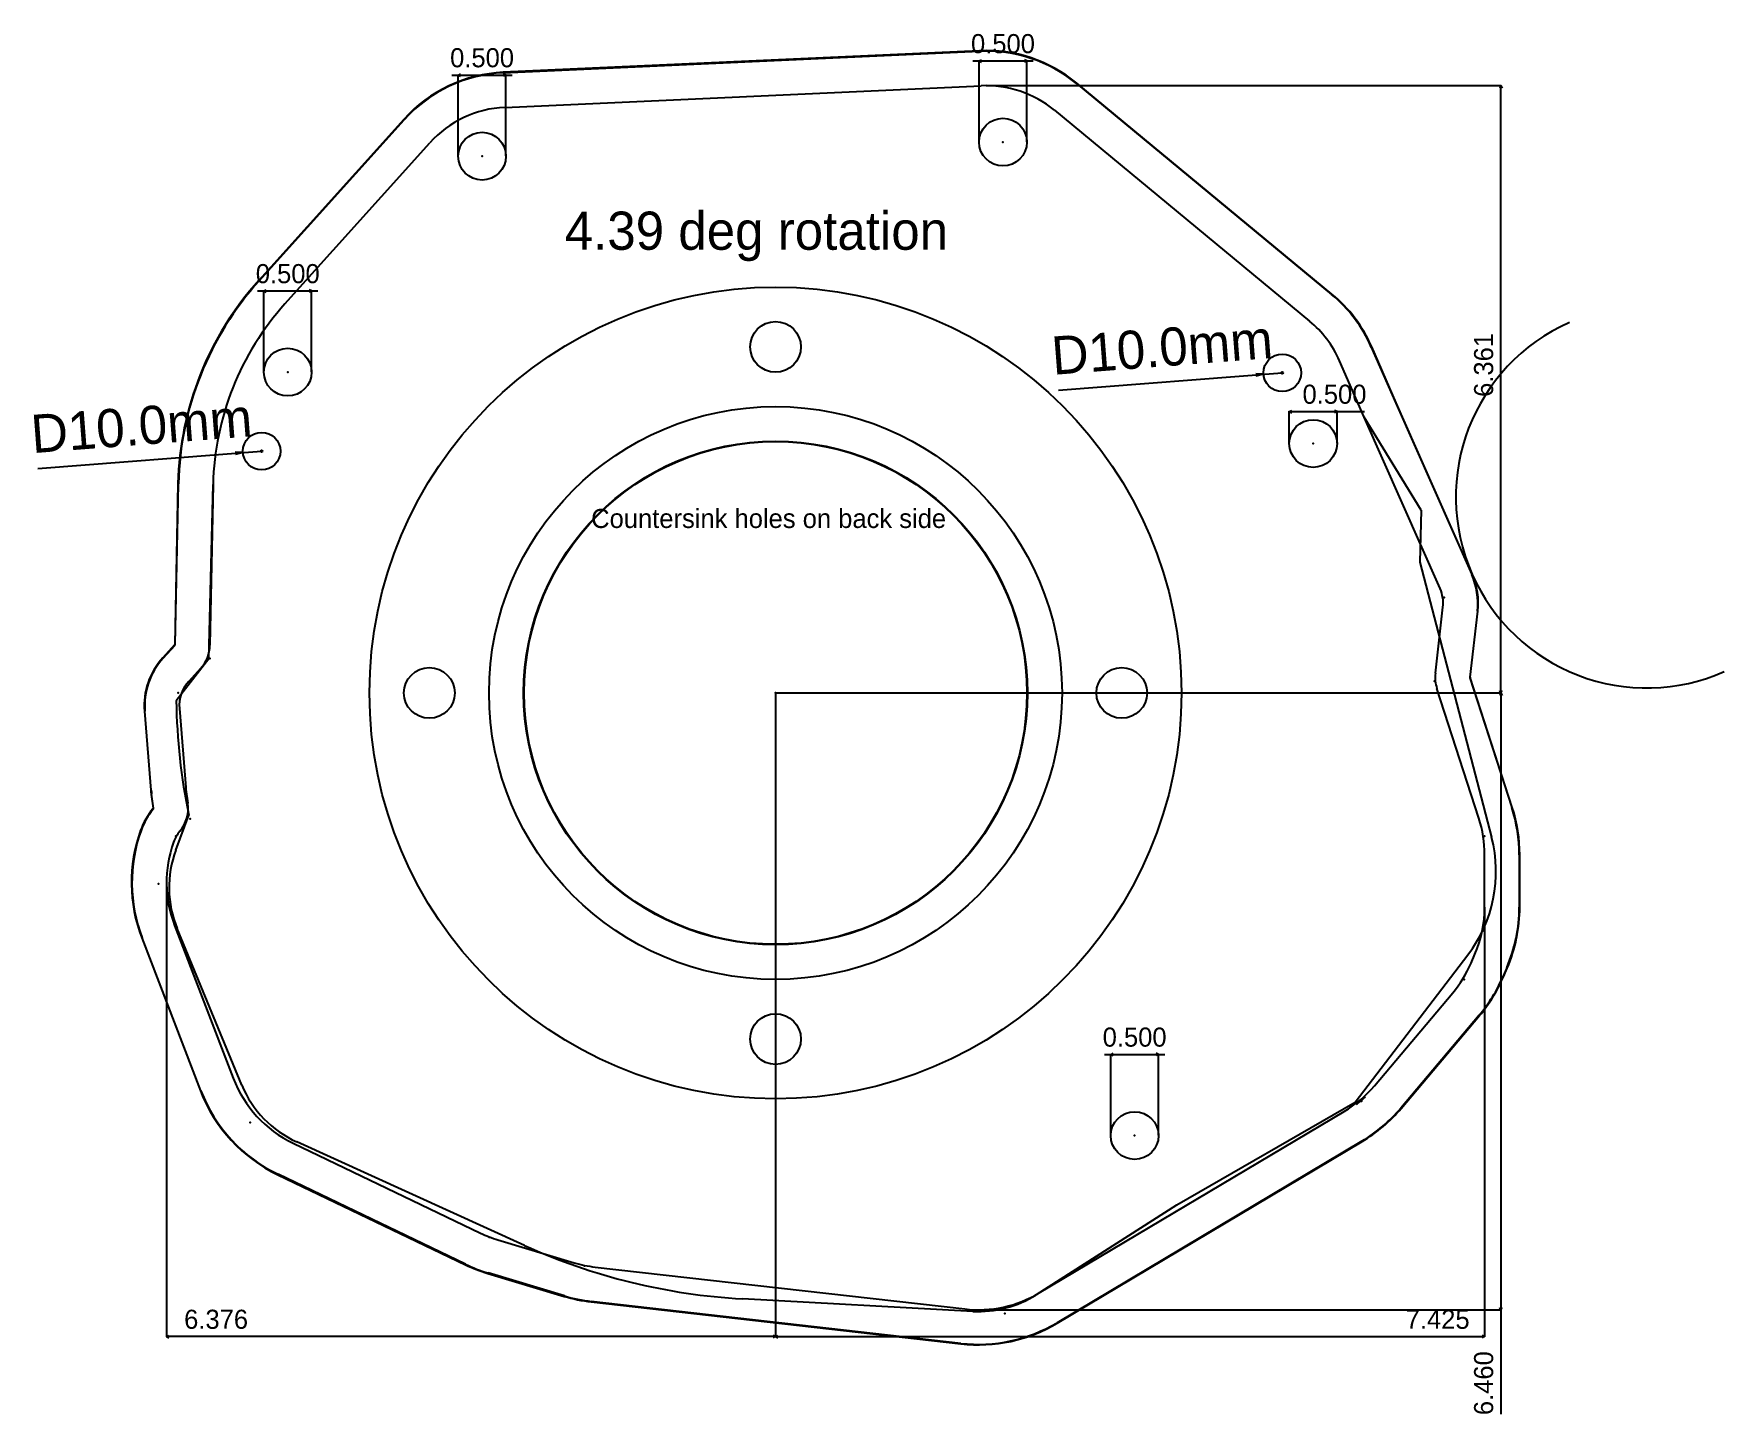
# Model space of a CAD drawing. Extents: x -7.8 to 9.9, y -7.6 to 6.9.
import ezdxf
from ezdxf.enums import TextEntityAlignment as Align

# ---------------------------------------------------------------- set-up
doc = ezdxf.new("R2010")
doc.units = 0

msp = doc.modelspace()

# ---------------------------------------------------------------- linework, layer by layer
at = {"layer": 'CAM', "color": 6, "linetype": 'CONTINUOUS'}
for p, q in [((2.135393, 6.72724), (-2.850835, 6.500682)), ((-2.850608, 6.495687), (2.13562, 6.722245)), ((3.150771, 6.382859), (5.822584, 4.174643)), ((5.825769, 4.178497), (3.153956, 6.386713)), ((-3.892564, 6.008031), (-5.410191, 4.321416)), ((-5.406474, 4.318072), (-3.888847, 6.004687)), ((6.238031, 3.623603), (6.494654, 3.036241)), ((6.499231, 3.038254), (6.242612, 3.625605)), ((6.494654, 3.036241), (7.290181, 1.239973)), ((7.294753, 1.241998), (6.499231, 3.038254)), ((-6.256777, 2.191699), (-6.289662, 0.50882)), ((-6.284663, 0.508722), (-6.251778, 2.191601)), ((7.348584, 0.857588), (7.269371, 0.164475)), ((7.274339, 0.163908), (7.353552, 0.85702)), ((-6.291632, 0.503898), (-6.415502, 0.368767)), ((-6.411816, 0.365389), (-6.287946, 0.50052)), ((7.269896, 0.159213), (7.709408, -1.201181)), ((7.714165, -1.199643), (7.274654, 0.16075)), ((-6.608301, -0.192169), (-6.542225, -1.018111)), ((-6.537241, -1.017713), (-6.603317, -0.19177)), ((-6.512115, -1.205882), (-6.532404, -1.061601)), ((-6.537355, -1.062297), (-6.517066, -1.206578)), ((-6.518731, -1.212424), (-6.519976, -1.213918)), ((-6.516135, -1.217119), (-6.51489, -1.215625)), ((-6.648181, -1.437756), (-6.648291, -1.438063)), ((-6.643587, -1.439757), (-6.643476, -1.439449)), ((7.7875, -1.696912), (7.7875, -2.242642)), ((7.7925, -2.242642), (7.7925, -1.696912)), ((-6.636404, -2.565781), (-6.021179, -4.16793)), ((-6.016511, -4.166137), (-6.631736, -2.563989)), ((7.656354, -2.879624), (7.616232, -2.972932)), ((7.620825, -2.974907), (7.660947, -2.881599)), ((7.36767, -3.375363), (6.547565, -4.348046)), ((6.551387, -4.351269), (7.371493, -3.378586)), ((6.140029, -4.693951), (2.947616, -6.595724)), ((2.950175, -6.600019), (6.142588, -4.698247)), ((-5.211124, -5.046304), (-3.247142, -5.989015)), ((-3.244978, -5.984508), (-5.20896, -5.041797)), ((-3.011984, -6.080086), (-2.212625, -6.319894)), ((-2.211189, -6.315105), (-3.010548, -6.075297)), ((-1.930472, -6.377766), (1.939728, -6.817562)), ((1.940292, -6.812593), (-1.929907, -6.372798))]:
    msp.add_line(p, q, dxfattribs=at)
for radius in [2.6375, 2.6325]:
    msp.add_circle((0, 0, -0.625), radius, dxfattribs=at)
for centre, radius, start, end in [((2.203137, 5.236278), 1.4925, 50.426745, 92.601547), ((2.203137, 5.236278), 1.4875, 50.426745, 92.601547), ((-2.78309, 5.00972), 1.4925, 92.601547, 138.018914), ((-2.78309, 5.00972), 1.4875, 92.601547, 138.018914), ((-2.955203, 2.112402), 3.30253, 138.018914, 178.592044), ((-2.955203, 2.112402), 3.29753, 138.018914, 178.592044), ((4.874951, 3.028062), 1.4875, 23.600915, 50.426745), ((4.874951, 3.028062), 1.4925, 23.600915, 50.426745), ((9.123438, 2.051881), 2, 113.887489, 203.887489), ((-5.889347, 2.184519), 0.3675, 178.592044, 178.880528), ((-5.889347, 2.184519), 0.3625, 178.592044, 178.880528), ((6.615854, 0.941328), 0.7375, 353.480198, 383.887489), ((9.123438, 2.051881), 2, 203.887489, 293.887489), ((6.615854, 0.941328), 0.7425, 353.480198, 383.887489), ((-5.868165, -0.132958), 0.7425, 137.489553, 184.573921), ((-5.868165, -0.132958), 0.7375, 137.489553, 184.573921), ((-6.297161, 0.508966), 0.0075, 317.489553, 358.880528), ((-6.297161, 0.508966), 0.0125, 317.489553, 358.880528), ((7.28179, 0.163056), 0.0125, 173.480198, 197.904448), ((7.28179, 0.163056), 0.0075, 173.480198, 197.904448), ((-5.80209, -0.958901), 0.7425, 184.573921, 188.004729), ((-5.80209, -0.958901), 0.7375, 184.573921, 188.004729), ((-5.949572, -1.689255), 0.7425, 140.194429, 160.201124), ((-5.949572, -1.689255), 0.7375, 140.194429, 160.201124), ((-6.524493, -1.207623), 0.0075, 320.194429, 368.004729), ((-6.524493, -1.207623), 0.0125, 320.194429, 368.004729), ((6.175, -1.696912), 1.6125, 360, 377.904448), ((6.175, -1.696912), 1.6175, 360, 377.904448), ((-5.126406, -1.985942), 1.6175, 160.201124, 201.006789), ((-5.126406, -1.985942), 1.6125, 160.201124, 201.006789), ((6.175, -2.242642), 1.6125, 336.732295, 360), ((6.175, -2.242642), 1.6175, 336.732295, 360), ((6.134878, -2.33595), 1.6125, 319.864514, 336.732295), ((6.134878, -2.33595), 1.6175, 319.864514, 336.732295), ((-4.511181, -3.588091), 1.6175, 201.006789, 244.358994), ((-4.511181, -3.588091), 1.6125, 201.006789, 244.358994), ((5.314773, -3.308633), 1.6125, 300.782942, 319.864514), ((5.314773, -3.308633), 1.6175, 300.782942, 319.864514), ((-2.547199, -4.530802), 1.6175, 244.358994, 253.300756), ((-2.547199, -4.530802), 1.6125, 244.358994, 253.300756), ((-1.74784, -4.77061), 1.6175, 253.300756, 263.516926), ((-1.74784, -4.77061), 1.6125, 253.300756, 263.516926), ((2.122359, -5.210405), 1.6175, 263.516926, 300.782942), ((2.122359, -5.210405), 1.6125, 263.516926, 300.782942)]:
    msp.add_arc(centre, radius, start, end, dxfattribs=at)
at = {"layer": 'Default', "color": 202, "linetype": 'CONTINUOUS'}
for p, q in [((-2.834154, 6.13356), (2.152074, 6.360118)), ((2.919835, 6.10344), (5.591648, 3.895224)), ((-5.137004, 4.075601), (-3.619377, 5.762216)), ((6.162838, 2.890279), (5.905852, 3.478471)), ((6.958732, 1.093181), (6.162838, 2.890279)), ((-5.889347, 2.184519), (-5.922232, 0.50164)), ((6.909216, 0.205636), (6.988428, 0.898748)), ((-6.020728, 0.25557), (-6.144598, 0.120438)), ((7.364463, -1.312624), (6.924951, 0.04777)), ((-6.241971, -0.162863), (-6.175896, -0.988805)), ((-6.173436, -1.011121), (-6.153147, -1.155402)), ((-6.302405, -1.562235), (-6.302515, -1.562543)), ((-6.23641, -1.447692), (-6.237655, -1.449186)), ((7.425, -2.242642), (7.425, -1.696912)), ((-6.293329, -2.43404), (-5.678103, -4.036189)), ((7.283214, -2.829734), (7.323336, -2.736427)), ((6.270425, -4.114379), (7.090531, -3.141696)), ((2.762093, -6.284295), (5.954506, -4.382523)), ((-5.052095, -4.714994), (-3.088113, -5.657706)), ((-2.906384, -5.728085), (-2.107025, -5.967893)), ((-1.888977, -6.012616), (1.981222, -6.452412))]:
    msp.add_line(p, q, dxfattribs=at)
at = {"layer": 'Default', "color": 6, "linetype": 'CONTINUOUS'}
for p, q in [((6.759174, 1.914209), (6.162838, 2.890279)), ((-5.93426, 0.357187), (-5.889347, 2.184519)), ((6.759174, 1.914209), (6.747376, 1.369722)), ((6.747376, 1.369722), (7.498056, -1.511809)), ((-5.93426, 0.357187), (-6.274473, -0.081311)), ((-6.278933, -1.64568), (-6.142882, -1.280868)), ((-5.587915, -4.107393), (-6.264711, -2.468101)), ((6.068797, -4.286561), (7.249189, -2.744419)), ((4.201315, -5.362707), (6.068797, -4.286561)), ((-2.628844, -5.785776), (-5.013427, -4.702309)), ((2.731375, -6.301772), (4.201315, -5.362707)), ((2.064445, -6.477051), (-0.346116, -6.345568))]:
    msp.add_line(p, q, dxfattribs=at)
at = {"layer": 'Default', "color": 9, "linetype": 'CONTINUOUS'}
for centre, radius in [((0, 0, -0.125), 4.251), ((0, 3.625), 0.265625), ((0, 0, -0.625), 3), ((-3.625, 0), 0.265625), ((3.625, 0), 0.265625), ((0, -3.625), 0.265625)]:
    msp.add_circle(centre, radius, dxfattribs=at)
at = {"layer": 'Default', "color": 6, "linetype": 'CONTINUOUS'}
for centre, radius in [((5.305913, 3.352978), 0.00935), ((5.305913, 3.352978), 0.00435), ((-5.380642, 2.532569), 0.00935), ((-5.380642, 2.532569), 0.00435)]:
    msp.add_circle(centre, radius, dxfattribs=at)
at = {"layer": 'Default', "color": 202, "linetype": 'CONTINUOUS'}
for centre, radius, start, end in [((2.203137, 5.236278), 1.125, 50.426745, 92.601547), ((-2.78309, 5.00972), 1.125, 92.601547, 138.018914), ((-2.955203, 2.112402), 2.93503, 138.018914, 178.592044), ((4.874951, 3.028062), 1.125, 23.600915, 50.426745), ((6.615854, 0.941328), 0.375, 353.480198, 383.887489), ((-6.297161, 0.508966), 0.375, 317.489553, 358.880528), ((7.28179, 0.163056), 0.375, 173.480198, 197.904448), ((-5.868165, -0.132958), 0.375, 137.489553, 184.573921), ((-5.80209, -0.958901), 0.375, 184.573921, 188.004729), ((-6.524493, -1.207623), 0.375, 320.194429, 368.004729), ((6.175, -1.696912), 1.25, 360, 377.904448), ((-5.126406, -1.985942), 1.25, 160.201124, 201.006789), ((-5.949572, -1.689255), 0.375, 140.194429, 160.201124), ((6.175, -2.242642), 1.25, 336.732295, 360), ((6.134878, -2.33595), 1.25, 319.864514, 336.732295), ((-4.511181, -3.588091), 1.25, 201.006789, 244.358994), ((5.314773, -3.308633), 1.25, 300.782942, 319.864514), ((5.888932, -3.98509), 0.375, 300.782942, 319.864514), ((-2.547199, -4.530802), 1.25, 244.358994, 253.300756), ((-1.74784, -4.77061), 1.25, 253.300756, 263.516926), ((2.122359, -5.210405), 1.25, 263.516926, 300.782942)]:
    msp.add_arc(centre, radius, start, end, dxfattribs=at)
at = {"layer": 'Default', "color": 6, "linetype": 'CONTINUOUS'}
for centre, radius, start, end in [((0, 0), 6.275, 180.742454, 191.778126), ((6.110936, -1.873174), 1.433418, 322.568706, 374.601818), ((-5.224849, -2.038784), 1.125, 159.547768, 202.43371), ((-4.548053, -3.678077), 1.125, 202.43371, 245.564695), ((0, 0), 6.355, 245.564695, 266.877921), ((2.125716, -5.35372), 1.125, 266.877921, 302.572307)]:
    msp.add_arc(centre, radius, start, end, dxfattribs=at)
at = {"layer": 'Default', "color": 162}
for p in [(2.381547, 5.769926), (-3.072744, 5.622204), (-5.10756, 3.360811), (5.305913, 3.352978), (-5.380642, 2.532569), (5.629447, 2.612471), (0, 0), (3.760083, -4.635939)]:
    msp.add_point(p, dxfattribs=at)
at = {"layer": 'Default', "color": 132}
for p in [(7, 1), (-5.925, 0.36), (-6.255, 0), (6.9, 0.125), (-6.175, -1), (-6.13, -1.32), (-6.28, -1.5), (7.425, -1.5), (-6.46, -2), (7.425, -2.5), (7.21, -3), (6.135, -4.275), (-5.5, -4.5), (-3, -5.7), (-2, -6), (2.4, -6.5)]:
    msp.add_point(p, dxfattribs=at)
at = {"layer": 'DIM', "color": 7, "linetype": 'CONTINUOUS'}
for p, q in [((2.066467, 6.619926), (2.696627, 6.619926)), ((2.131547, 6.619926), (2.156547, 6.632426)), ((2.131547, 5.772466), (2.131547, 6.623736)), ((2.131547, 6.619926), (2.156547, 6.607426)), ((2.631547, 6.619926), (2.606547, 6.632426)), ((2.631547, 6.619926), (2.606547, 6.607426)), ((2.631547, 5.772466), (2.631547, 6.623736)), ((-3.387824, 6.472203), (-2.757664, 6.472203)), ((-3.322744, 6.472203), (-3.297744, 6.484703)), ((-3.322744, 5.624743), (-3.322744, 6.476013)), ((-3.322744, 6.472203), (-3.297744, 6.459703)), ((-2.822744, 6.472203), (-2.847744, 6.484703)), ((-2.822744, 6.472203), (-2.847744, 6.459703)), ((-2.822744, 5.624743), (-2.822744, 6.476013)), ((2.205677, 6.361278), (7.599145, 6.361278)), ((7.595335, 6.361278), (7.582835, 6.336278)), ((7.595335, 0), (7.595335, 6.361278)), ((7.595335, 6.361278), (7.607835, 6.336278)), ((-5.42264, 4.210811), (-4.79248, 4.210811)), ((-5.35756, 4.210811), (-5.33256, 4.223311)), ((-5.35756, 3.363351), (-5.35756, 4.214621)), ((-5.35756, 4.210811), (-5.33256, 4.198311)), ((-4.85756, 4.210811), (-4.88256, 4.223311)), ((-4.85756, 4.210811), (-4.88256, 4.198311)), ((-4.85756, 3.363351), (-4.85756, 4.214621)), ((5.379447, 2.947778), (5.404447, 2.960278)), ((5.379447, 2.615011), (5.379447, 2.951588)), ((5.379447, 2.947778), (6.167775, 2.947778)), ((5.379447, 2.947778), (5.404447, 2.935278)), ((5.879447, 2.947778), (5.854447, 2.960278)), ((5.879447, 2.947778), (5.854447, 2.935278)), ((5.879447, 2.615011), (5.879447, 2.951588)), ((0.00254, 0), (7.599145, 0)), ((0.00254, 0), (7.599145, 0)), ((7.595335, 0), (7.582835, 0.025)), ((7.595335, 0), (7.582835, -0.025)), ((7.595335, 0), (7.607835, 0.025)), ((7.595335, 0), (7.595335, -7.554322)), ((7.595335, 0), (7.607835, -0.025)), ((0, -0.00254), (0, -6.745112)), ((0, -0.00254), (0, -6.745112)), ((-6.376406, -1.988482), (-6.376406, -6.745112)), ((7.425, -2.245182), (7.425, -6.745112)), ((3.445003, -3.785939), (4.075163, -3.785939)), ((3.510083, -3.785939), (3.535083, -3.773439)), ((3.510083, -4.633399), (3.510083, -3.782129)), ((3.510083, -3.785939), (3.535083, -3.798439)), ((4.010083, -3.785939), (3.985083, -3.773439)), ((4.010083, -3.785939), (3.985083, -3.798439)), ((4.010083, -4.633399), (4.010083, -3.782129)), ((2.124899, -6.460405), (7.599145, -6.460405)), ((7.595335, -6.460405), (7.582835, -6.435405)), ((7.595335, -6.460405), (7.607835, -6.435405)), ((-6.376406, -6.741302), (-6.351406, -6.728802)), ((0, -6.741302), (-6.376406, -6.741302)), ((-6.376406, -6.741302), (-6.351406, -6.753802)), ((0, -6.741302), (-0.025, -6.728802)), ((0, -6.741302), (-0.025, -6.753802)), ((0, -6.741302), (0.025, -6.728802)), ((0, -6.741302), (7.425, -6.741302)), ((0, -6.741302), (0.025, -6.753802)), ((7.425, -6.741302), (7.4, -6.728802)), ((7.425, -6.741302), (7.4, -6.753802))]:
    msp.add_line(p, q, dxfattribs=at)
at = {"layer": 'DIM', "color": 12, "linetype": 'CONTINUOUS'}
for p, q in [((2.963302, 3.173136), (5.305913, 3.352978)), ((5.10964, 3.337911), (5.028956, 3.343752)), ((5.10964, 3.337911), (5.030794, 3.319822)), ((-7.723253, 2.352726), (-5.380642, 2.532569)), ((-5.576914, 2.517501), (-5.657598, 2.523342)), ((-5.576914, 2.517501), (-5.655761, 2.499413))]:
    msp.add_line(p, q, dxfattribs=at)
at = {"layer": 'DIM', "color": 162, "linetype": 'CONTINUOUS'}
for centre, radius in [((2.381547, 5.769926), 0.25), ((-3.072744, 5.622204), 0.25), ((-5.10756, 3.360811), 0.25), ((5.305913, 3.352978), 0.19685), ((5.629447, 2.612471), 0.25), ((-5.380642, 2.532569), 0.19685), ((3.760083, -4.635939), 0.25)]:
    msp.add_circle(centre, radius, dxfattribs=at)

# ---------------------------------------------------------------- texts
at = {"layer": 'DIM', "color": 7}
for s, p in [('0.500', (2.381547, 6.701206)), ('0.500', (-3.072744, 6.553483)), ('0.500', (-5.10756, 4.292091)), ('0.500', (5.852695, 3.029058)), ('Countersink holes on back side', (-0.072282, 1.72793)), ('0.500', (3.760083, -3.704659)), ('6.376', (-5.857848, -6.660022)), ('7.425', (6.933132, -6.660022))]:
    msp.add_text(s, height=0.2, dxfattribs=at).set_placement(p, align=Align.CENTER)
at = {"layer": 'DIM', "color": 12}
msp.add_text('4.39 deg rotation', height=0.4, dxfattribs=at).set_placement((-0.200491, 4.641942), align=Align.CENTER)
at = {"layer": 'DIM', "color": 7}
for s, height, rotation, p in [('D10.0mm', 0.4, 4.39, (4.062801, 3.420583)), ('6.361', 0.2, 90.000003, (7.514055, 3.435717)), ('D10.0mm', 0.4, 4.39, (-6.623754, 2.600173)), ('6.460', 0.2, 90.000003, (7.514055, -7.229242))]:
    msp.add_text(s, height=height, rotation=rotation, dxfattribs=at).set_placement(p, align=Align.CENTER)

doc.saveas('drawing.dxf')
